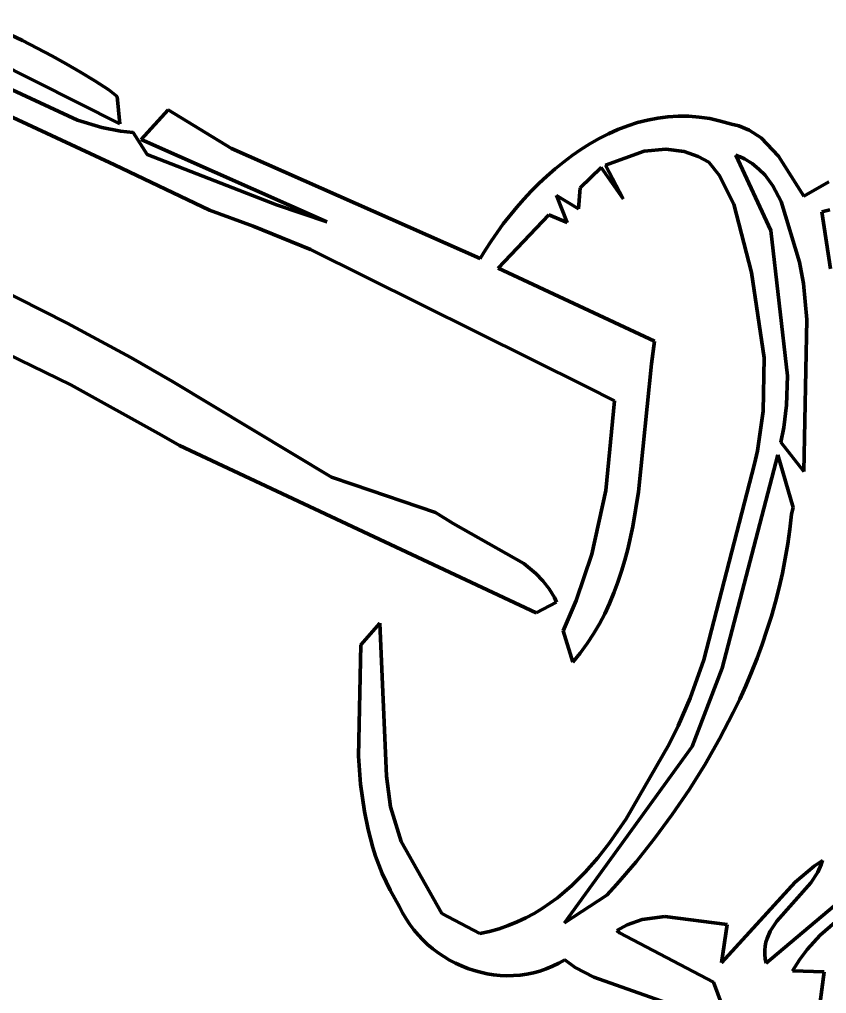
# Model space of a CAD drawing. Header units: millimetres. Extents: x 0 to 12.5, y 0 to 16.2.
# Drawn here: x 10.219 to 10.994, y 11.041 to 11.977 of the extents above; entities that cross this region are included whole.
import ezdxf

# ---------------------------------------------------------------- set-up
doc = ezdxf.new("R2010")
doc.units = ezdxf.units.MM
doc.layers.add('color#010101ff', color=7, linetype='CONTINUOUS', lineweight=100)
doc.layers.add('color#ffffffff', color=7, linetype='CONTINUOUS', lineweight=100)

msp = doc.modelspace()

# ---------------------------------------------------------------- linework, layer by layer
at = {"layer": 'color#010101ff'}
for p, q in [((10.17902, 11.97653), (10.22206, 11.95627)), ((10.31569, 11.87636), (10.1553, 11.95699)), ((10.22206, 11.95627), (10.25021, 11.94165)), ((10.31035, 11.83691), (10.06942, 11.94921)), ((10.25021, 11.94165), (10.2641, 11.93394)), ((10.16405, 11.93137), (10.27488, 11.87972)), ((10.2641, 11.93394), (10.27784, 11.92594)), ((10.27784, 11.92594), (10.29142, 11.91761)), ((10.29142, 11.91761), (10.30485, 11.90895)), ((10.30485, 11.90895), (10.31293, 11.90247)), ((10.31293, 11.90247), (10.31569, 11.87636)), ((10.33613, 11.86124), (10.36208, 11.88988)), ((10.36208, 11.88988), (10.42271, 11.85279)), ((10.27488, 11.87972), (10.29814, 11.87279)), ((10.8127, 11.87752), (10.82231, 11.88)), ((10.82231, 11.88), (10.83204, 11.88189)), ((10.83204, 11.88189), (10.84188, 11.88314)), ((10.84188, 11.88314), (10.85183, 11.88375)), ((10.85183, 11.88375), (10.86188, 11.88366)), ((10.86188, 11.88366), (10.87201, 11.88286)), ((10.87201, 11.88286), (10.88222, 11.88132)), ((10.88222, 11.88132), (10.89249, 11.87901)), ((10.89249, 11.87901), (10.90282, 11.87589)), ((10.29814, 11.87279), (10.31611, 11.86936)), ((10.31611, 11.86936), (10.32837, 11.86808)), ((10.78473, 11.86677), (10.79391, 11.87087)), ((10.79391, 11.87087), (10.80323, 11.87447)), ((10.80323, 11.87447), (10.8127, 11.87752)), ((10.90282, 11.87589), (10.90996, 11.87425)), ((10.90996, 11.87425), (10.91974, 11.87037)), ((10.91974, 11.87037), (10.93124, 11.86294)), ((10.32837, 11.86808), (10.34197, 11.84704)), ((10.51435, 11.78237), (10.33613, 11.86124)), ((10.76688, 11.85715), (10.77572, 11.86218)), ((10.77572, 11.86218), (10.78473, 11.86677)), ((10.93124, 11.86294), (10.94796, 11.84533)), ((10.42271, 11.85279), (10.66157, 11.74702)), ((10.74976, 11.84583), (10.75823, 11.85168)), ((10.75823, 11.85168), (10.76688, 11.85715)), ((10.83998, 11.85204), (10.81909, 11.85011)), ((10.85733, 11.84979), (10.83998, 11.85204)), ((10.34197, 11.84704), (10.46616, 11.79856)), ((10.7415, 11.83961), (10.74976, 11.84583)), ((10.81909, 11.85011), (10.78176, 11.83648)), ((10.87103, 11.84505), (10.85733, 11.84979)), ((10.88113, 11.8396), (10.87103, 11.84505)), ((10.90692, 11.84632), (10.94054, 11.77395)), ((10.91122, 11.84463), (10.90692, 11.84632)), ((10.91528, 11.84271), (10.91122, 11.84463)), ((10.92271, 11.83822), (10.91528, 11.84271)), ((10.94796, 11.84533), (10.97242, 11.80672)), ((10.40173, 11.79329), (10.31035, 11.83691)), ((10.72562, 11.82618), (10.73345, 11.83305)), ((10.73345, 11.83305), (10.7415, 11.83961)), ((10.77791, 11.83444), (10.75748, 11.81496)), ((10.79881, 11.80417), (10.77791, 11.83444)), ((10.78176, 11.83648), (10.79881, 11.80417)), ((10.89104, 11.82712), (10.88113, 11.8396)), ((10.9293, 11.83294), (10.92271, 11.83822)), ((10.93511, 11.82696), (10.9293, 11.83294)), ((10.26859, 11.62568), (9.85689, 11.82513)), ((10.71802, 11.81904), (10.72562, 11.82618)), ((10.90516, 11.79904), (10.89104, 11.82712)), ((10.94255, 11.81687), (10.93511, 11.82696)), ((10.71066, 11.81164), (10.71802, 11.81904)), ((10.75748, 11.81496), (10.75611, 11.79461)), ((10.95045, 11.80175), (10.94255, 11.81687)), ((10.97242, 11.80672), (10.99626, 11.8205)), ((10.6967, 11.79623), (10.70355, 11.80403)), ((10.70355, 11.80403), (10.71066, 11.81164)), ((10.75611, 11.79461), (10.73483, 11.80763)), ((10.73483, 11.80763), (10.74503, 11.78171)), ((10.46616, 11.79856), (10.51435, 11.78237)), ((10.68381, 11.78016), (10.6967, 11.79623)), ((10.92223, 11.73371), (10.90516, 11.79904)), ((10.96829, 11.74349), (10.95045, 11.80175)), ((10.44364, 11.7782), (10.40173, 11.79329)), ((10.72743, 11.7891), (10.67875, 11.73769)), ((10.74503, 11.78171), (10.72743, 11.7891)), ((10.99749, 11.7938), (10.98961, 11.7919)), ((10.98961, 11.7919), (10.99783, 11.73709)), ((10.49851, 11.75576), (10.44364, 11.7782)), ((10.67208, 11.76368), (10.68381, 11.78016)), ((10.94054, 11.77395), (10.95684, 11.6342)), ((10.66667, 11.75536), (10.67208, 11.76368)), ((10.76399, 11.62371), (10.49851, 11.75576)), ((10.66157, 11.74702), (10.66667, 11.75536)), ((10.97213, 11.72285), (10.96829, 11.74349)), ((10.16178, 11.73712), (10.26497, 11.68501)), ((10.67875, 11.73769), (10.82905, 11.66759)), ((10.93425, 11.65152), (10.92223, 11.73371)), ((10.97518, 11.68832), (10.97213, 11.72285)), ((10.26497, 11.68501), (10.32597, 11.65191)), ((10.97227, 11.54261), (10.97518, 11.68832)), ((10.82905, 11.66759), (10.82614, 11.64594)), ((10.32597, 11.65191), (10.36617, 11.62891)), ((10.82614, 11.64594), (10.81346, 11.52296)), ((10.93342, 11.60042), (10.93425, 11.65152)), ((10.36617, 11.62891), (10.51889, 11.53702)), ((10.95684, 11.6342), (10.95585, 11.60606)), ((10.35562, 11.57745), (10.26859, 11.62568)), ((10.79047, 11.61043), (10.76399, 11.62371)), ((10.78239, 11.52426), (10.79047, 11.61043)), ((10.92787, 11.56247), (10.93342, 11.60042)), ((10.95585, 11.60606), (10.95313, 11.58488)), ((10.95313, 11.58488), (10.95021, 11.57072)), ((10.37281, 11.56737), (10.35562, 11.57745)), ((10.95021, 11.57072), (10.97227, 11.54261)), ((10.71529, 11.40683), (10.37281, 11.56737)), ((10.92499, 11.54997), (10.92787, 11.56247)), ((10.94735, 11.55838), (10.89379, 11.35367)), ((10.96211, 11.50779), (10.94735, 11.55838)), ((10.87623, 11.36154), (10.92499, 11.54997)), ((10.51889, 11.53702), (10.53951, 11.52995)), ((10.53951, 11.52995), (10.61856, 11.50298)), ((10.76885, 11.46316), (10.78239, 11.52426)), ((10.81346, 11.52296), (10.80806, 11.48971)), ((10.96067, 11.50148), (10.96211, 11.50779)), ((10.61856, 11.50298), (10.63569, 11.49267)), ((10.95904, 11.4872), (10.96067, 11.50148)), ((10.63569, 11.49267), (10.70352, 11.45412)), ((10.80806, 11.48971), (10.8033, 11.46797)), ((10.95701, 11.47301), (10.95904, 11.4872)), ((10.8033, 11.46797), (10.80049, 11.45726)), ((10.95459, 11.45892), (10.95701, 11.47301)), ((10.75382, 11.41857), (10.76885, 11.46316)), ((10.95178, 11.44492), (10.95459, 11.45892)), ((10.70352, 11.45412), (10.71498, 11.44453)), ((10.80049, 11.45726), (10.79737, 11.44668)), ((10.71498, 11.44453), (10.72177, 11.43748)), ((10.79737, 11.44668), (10.7939, 11.43624)), ((10.9486, 11.43102), (10.95178, 11.44492)), ((10.72177, 11.43748), (10.72774, 11.4298)), ((10.72774, 11.4298), (10.73279, 11.42142)), ((10.7939, 11.43624), (10.79006, 11.42595)), ((10.94506, 11.41723), (10.9486, 11.43102)), ((10.73279, 11.42142), (10.73493, 11.41695)), ((10.79006, 11.42595), (10.78582, 11.41582)), ((10.73493, 11.41695), (10.71529, 11.40683)), ((10.74128, 11.38957), (10.75382, 11.41857)), ((10.78582, 11.41582), (10.78115, 11.40588)), ((10.94116, 11.40354), (10.94506, 11.41723)), ((10.78115, 11.40588), (10.77604, 11.39613)), ((10.93692, 11.38996), (10.94116, 11.40354)), ((10.54699, 11.37612), (10.56527, 11.39693)), ((10.56527, 11.39693), (10.57155, 11.25)), ((10.77604, 11.39613), (10.77045, 11.38658)), ((10.75057, 11.3593), (10.74128, 11.38957)), ((10.77045, 11.38658), (10.76436, 11.37725)), ((10.93233, 11.3765), (10.93692, 11.38996)), ((10.54484, 11.26904), (10.54699, 11.37612)), ((10.76436, 11.37725), (10.75774, 11.36815)), ((10.92742, 11.36315), (10.93233, 11.3765)), ((10.75774, 11.36815), (10.75057, 11.3593)), ((10.86329, 11.32493), (10.87623, 11.36154)), ((10.92218, 11.34992), (10.92742, 11.36315)), ((10.89379, 11.35367), (10.86514, 11.27825)), ((10.91664, 11.33681), (10.92218, 11.34992)), ((10.91079, 11.32382), (10.91664, 11.33681)), ((10.85178, 11.2981), (10.86329, 11.32493)), ((10.90465, 11.31097), (10.91079, 11.32382)), ((10.89152, 11.28565), (10.90465, 11.31097)), ((10.84307, 11.28057), (10.85178, 11.2981)), ((10.80163, 11.20891), (10.84307, 11.28057)), ((10.87732, 11.26088), (10.89152, 11.28565)), ((10.86514, 11.27825), (10.74255, 11.10924)), ((10.54675, 11.2423), (10.54484, 11.26904)), ((10.86213, 11.23668), (10.87732, 11.26088)), ((10.57155, 11.25), (10.57547, 11.22035)), ((10.55037, 11.21589), (10.54675, 11.2423)), ((10.84601, 11.21307), (10.86213, 11.23668)), ((10.55392, 11.19856), (10.55037, 11.21589)), ((10.57547, 11.22035), (10.58563, 11.18716)), ((10.78577, 11.186), (10.80163, 11.20891)), ((10.82904, 11.19009), (10.84601, 11.21307)), ((10.55849, 11.18149), (10.55392, 11.19856)), ((10.58563, 11.18716), (10.62483, 11.11795)), ((10.81128, 11.16775), (10.82904, 11.19009)), ((10.5612, 11.17307), (10.55849, 11.18149)), ((10.77441, 11.17146), (10.78577, 11.186)), ((10.56421, 11.16474), (10.5612, 11.17307)), ((10.76233, 11.15772), (10.77441, 11.17146)), ((11.06178, 11.17647), (10.93608, 11.07024)), ((10.99019, 11.1689), (10.98221, 11.16349)), ((10.98898, 11.16501), (10.99019, 11.1689)), ((10.56753, 11.1565), (10.56421, 11.16474)), ((10.79282, 11.14608), (10.81128, 11.16775)), ((10.98221, 11.16349), (10.96409, 11.1481)), ((10.98574, 11.15764), (10.98898, 11.16501)), ((10.57117, 11.14836), (10.56753, 11.1565)), ((10.74946, 11.14491), (10.756, 11.15119)), ((10.756, 11.15119), (10.76233, 11.15772)), ((10.97919, 11.14741), (10.98574, 11.15764)), ((10.98794, 11.09723), (11.05312, 11.15388)), ((10.57516, 11.14032), (10.57117, 11.14836)), ((10.5795, 11.13239), (10.57516, 11.14032)), ((10.7427, 11.13892), (10.74946, 11.14491)), ((10.78334, 11.1355), (10.79282, 11.14608)), ((10.96409, 11.1481), (10.89334, 11.07075)), ((10.94632, 11.11066), (10.97919, 11.14741)), ((10.5842, 11.12458), (10.5795, 11.13239)), ((10.72851, 11.12784), (10.73573, 11.13322)), ((10.73573, 11.13322), (10.7427, 11.13892)), ((10.74255, 11.10924), (10.78334, 11.1355)), ((10.58711, 11.11869), (10.5842, 11.12458)), ((10.71334, 11.11812), (10.72105, 11.1228)), ((10.72105, 11.1228), (10.72851, 11.12784)), ((10.59036, 11.11303), (10.58711, 11.11869)), ((10.59393, 11.10759), (10.59036, 11.11303)), ((10.62483, 11.11795), (10.66123, 11.0987)), ((10.69712, 11.10991), (10.70537, 11.11382)), ((10.70537, 11.11382), (10.71334, 11.11812)), ((10.81699, 11.11218), (10.80288, 11.10732)), ((10.83899, 11.11516), (10.81699, 11.11218)), ((10.89866, 11.10758), (10.83899, 11.11516)), ((10.59782, 11.1024), (10.59393, 11.10759)), ((10.60199, 11.09745), (10.59782, 11.1024)), ((10.67066, 11.1008), (10.67977, 11.10338)), ((10.67977, 11.10338), (10.68859, 11.10643)), ((10.68859, 11.10643), (10.69712, 11.10991)), ((10.80288, 11.10732), (10.7927, 11.10188)), ((10.89334, 11.07075), (10.89866, 11.10758)), ((10.94005, 11.10096), (10.94632, 11.11066)), ((10.60643, 11.09275), (10.60199, 11.09745)), ((10.66123, 11.0987), (10.67066, 11.1008)), ((10.7927, 11.10188), (10.79551, 11.09948)), ((10.79551, 11.09948), (10.88559, 11.05223)), ((10.93598, 11.09044), (10.93705, 11.09406)), ((10.93705, 11.09406), (10.94005, 11.10096)), ((10.97553, 11.08353), (10.98794, 11.09723)), ((10.61112, 11.08832), (10.60643, 11.09275)), ((10.61605, 11.08416), (10.61112, 11.08832)), ((10.6212, 11.08027), (10.61605, 11.08416)), ((10.93486, 11.08282), (10.93524, 11.0867)), ((10.93524, 11.0867), (10.93598, 11.09044)), ((10.62655, 11.07668), (10.6212, 11.08027)), ((10.63209, 11.07338), (10.62655, 11.07668)), ((10.93485, 11.07879), (10.93486, 11.08282)), ((10.93525, 11.0746), (10.93485, 11.07879)), ((10.93608, 11.07024), (10.93525, 11.0746)), ((10.96806, 11.07367), (10.97553, 11.08353)), ((10.63779, 11.07038), (10.63209, 11.07338)), ((10.64364, 11.0677), (10.63779, 11.07038)), ((10.64961, 11.06533), (10.64364, 11.0677)), ((10.6557, 11.06329), (10.64961, 11.06533)), ((10.73116, 11.06734), (10.72509, 11.06481)), ((10.73711, 11.0703), (10.73116, 11.06734)), ((10.74293, 11.0737), (10.73711, 11.0703)), ((10.75284, 11.06624), (10.74293, 11.0737)), ((10.77083, 11.05691), (10.75284, 11.06624)), ((10.9614, 11.06309), (10.96806, 11.07367)), ((10.66189, 11.06159), (10.6557, 11.06329)), ((10.66815, 11.06023), (10.66189, 11.06159)), ((10.67447, 11.05922), (10.66815, 11.06023)), ((10.68084, 11.05858), (10.67447, 11.05922)), ((10.68723, 11.0583), (10.68084, 11.05858)), ((10.69362, 11.0584), (10.68723, 11.0583)), ((10.70001, 11.05888), (10.69362, 11.0584)), ((10.70637, 11.05975), (10.70001, 11.05888)), ((10.71268, 11.06103), (10.70637, 11.05975)), ((10.71893, 11.06271), (10.71268, 11.06103)), ((10.72509, 11.06481), (10.71893, 11.06271)), ((10.84038, 11.0324), (10.77083, 11.05691)), ((10.99204, 11.062), (10.9614, 11.06309)), ((10.9827, 10.99453), (10.99204, 11.062)), ((10.88559, 11.05223), (10.91699, 10.96735))]:
    msp.add_line(p, q, dxfattribs=at)
at = {"layer": 'color#ffffffff'}
for p, q in [((10.22206, 11.95627), (10.17902, 11.97653)), ((10.1553, 11.95699), (10.31569, 11.87636)), ((10.25021, 11.94165), (10.22206, 11.95627)), ((10.06942, 11.94921), (10.31035, 11.83691)), ((10.2641, 11.93394), (10.25021, 11.94165)), ((10.27488, 11.87972), (10.16405, 11.93137)), ((10.27784, 11.92594), (10.2641, 11.93394)), ((10.29142, 11.91761), (10.27784, 11.92594)), ((10.30485, 11.90895), (10.29142, 11.91761)), ((10.31293, 11.90247), (10.30485, 11.90895)), ((10.31569, 11.87636), (10.31293, 11.90247)), ((10.36208, 11.88988), (10.33613, 11.86124)), ((10.42271, 11.85279), (10.36208, 11.88988)), ((10.29814, 11.87279), (10.27488, 11.87972)), ((10.82231, 11.88), (10.8127, 11.87752)), ((10.83204, 11.88189), (10.82231, 11.88)), ((10.84188, 11.88314), (10.83204, 11.88189)), ((10.85183, 11.88375), (10.84188, 11.88314)), ((10.86188, 11.88366), (10.85183, 11.88375)), ((10.87201, 11.88286), (10.86188, 11.88366)), ((10.88222, 11.88132), (10.87201, 11.88286)), ((10.89249, 11.87901), (10.88222, 11.88132)), ((10.90282, 11.87589), (10.89249, 11.87901)), ((10.31611, 11.86936), (10.29814, 11.87279)), ((10.32837, 11.86808), (10.31611, 11.86936)), ((10.79391, 11.87087), (10.78473, 11.86677)), ((10.80323, 11.87447), (10.79391, 11.87087)), ((10.8127, 11.87752), (10.80323, 11.87447)), ((10.90996, 11.87425), (10.90282, 11.87589)), ((10.91974, 11.87037), (10.90996, 11.87425)), ((10.93124, 11.86294), (10.91974, 11.87037)), ((10.34197, 11.84704), (10.32837, 11.86808)), ((10.33613, 11.86124), (10.51435, 11.78237)), ((10.77572, 11.86218), (10.76688, 11.85715)), ((10.78473, 11.86677), (10.77572, 11.86218)), ((10.94796, 11.84533), (10.93124, 11.86294)), ((10.66157, 11.74702), (10.42271, 11.85279)), ((10.75823, 11.85168), (10.74976, 11.84583)), ((10.76688, 11.85715), (10.75823, 11.85168)), ((10.81909, 11.85011), (10.83998, 11.85204)), ((10.83998, 11.85204), (10.85733, 11.84979)), ((10.46616, 11.79856), (10.34197, 11.84704)), ((10.74976, 11.84583), (10.7415, 11.83961)), ((10.78176, 11.83648), (10.81909, 11.85011)), ((10.85733, 11.84979), (10.87103, 11.84505)), ((10.87103, 11.84505), (10.88113, 11.8396)), ((10.90692, 11.84632), (10.91122, 11.84463)), ((10.94054, 11.77395), (10.90692, 11.84632)), ((10.91122, 11.84463), (10.91528, 11.84271)), ((10.91528, 11.84271), (10.92271, 11.83822)), ((10.97242, 11.80672), (10.94796, 11.84533)), ((10.31035, 11.83691), (10.40173, 11.79329)), ((10.73345, 11.83305), (10.72562, 11.82618)), ((10.7415, 11.83961), (10.73345, 11.83305)), ((10.75748, 11.81496), (10.77791, 11.83444)), ((10.77791, 11.83444), (10.79881, 11.80417)), ((10.79881, 11.80417), (10.78176, 11.83648)), ((10.88113, 11.8396), (10.89104, 11.82712)), ((10.92271, 11.83822), (10.9293, 11.83294)), ((10.9293, 11.83294), (10.93511, 11.82696)), ((9.85689, 11.82513), (10.26859, 11.62568)), ((10.72562, 11.82618), (10.71802, 11.81904)), ((10.89104, 11.82712), (10.90516, 11.79904)), ((10.93511, 11.82696), (10.94255, 11.81687)), ((10.71802, 11.81904), (10.71066, 11.81164)), ((10.75611, 11.79461), (10.75748, 11.81496)), ((10.94255, 11.81687), (10.95045, 11.80175)), ((10.99626, 11.8205), (10.97242, 11.80672)), ((10.70355, 11.80403), (10.6967, 11.79623)), ((10.71066, 11.81164), (10.70355, 11.80403)), ((10.74503, 11.78171), (10.73483, 11.80763)), ((10.73483, 11.80763), (10.75611, 11.79461)), ((10.51435, 11.78237), (10.46616, 11.79856)), ((10.6967, 11.79623), (10.68381, 11.78016)), ((10.90516, 11.79904), (10.92223, 11.73371)), ((10.95045, 11.80175), (10.96829, 11.74349)), ((10.40173, 11.79329), (10.44364, 11.7782)), ((10.67875, 11.73769), (10.72743, 11.7891)), ((10.72743, 11.7891), (10.74503, 11.78171)), ((10.98961, 11.7919), (10.99749, 11.7938)), ((10.99783, 11.73709), (10.98961, 11.7919)), ((10.44364, 11.7782), (10.49851, 11.75576)), ((10.68381, 11.78016), (10.67208, 11.76368)), ((10.95684, 11.6342), (10.94054, 11.77395)), ((10.67208, 11.76368), (10.66667, 11.75536)), ((10.49851, 11.75576), (10.76399, 11.62371)), ((10.66667, 11.75536), (10.66157, 11.74702)), ((10.96829, 11.74349), (10.97213, 11.72285)), ((10.26497, 11.68501), (10.16178, 11.73712)), ((10.82905, 11.66759), (10.67875, 11.73769)), ((10.92223, 11.73371), (10.93425, 11.65152)), ((10.97213, 11.72285), (10.97518, 11.68832)), ((10.32597, 11.65191), (10.26497, 11.68501)), ((10.97518, 11.68832), (10.97227, 11.54261)), ((10.82614, 11.64594), (10.82905, 11.66759)), ((10.36617, 11.62891), (10.32597, 11.65191)), ((10.81346, 11.52296), (10.82614, 11.64594)), ((10.93425, 11.65152), (10.93342, 11.60042)), ((10.51889, 11.53702), (10.36617, 11.62891)), ((10.95585, 11.60606), (10.95684, 11.6342)), ((10.26859, 11.62568), (10.35562, 11.57745)), ((10.76399, 11.62371), (10.79047, 11.61043)), ((10.79047, 11.61043), (10.78239, 11.52426)), ((10.93342, 11.60042), (10.92787, 11.56247)), ((10.95313, 11.58488), (10.95585, 11.60606)), ((10.95021, 11.57072), (10.95313, 11.58488)), ((10.35562, 11.57745), (10.37281, 11.56737)), ((10.97227, 11.54261), (10.95021, 11.57072)), ((10.37281, 11.56737), (10.71529, 11.40683)), ((10.92787, 11.56247), (10.92499, 11.54997)), ((10.89379, 11.35367), (10.94735, 11.55838)), ((10.94735, 11.55838), (10.96211, 11.50779)), ((10.92499, 11.54997), (10.87623, 11.36154)), ((10.53951, 11.52995), (10.51889, 11.53702)), ((10.61856, 11.50298), (10.53951, 11.52995)), ((10.78239, 11.52426), (10.76885, 11.46316)), ((10.80806, 11.48971), (10.81346, 11.52296)), ((10.96211, 11.50779), (10.96067, 11.50148)), ((10.63569, 11.49267), (10.61856, 11.50298)), ((10.96067, 11.50148), (10.95904, 11.4872)), ((10.70352, 11.45412), (10.63569, 11.49267)), ((10.8033, 11.46797), (10.80806, 11.48971)), ((10.95904, 11.4872), (10.95701, 11.47301)), ((10.80049, 11.45726), (10.8033, 11.46797)), ((10.95701, 11.47301), (10.95459, 11.45892)), ((10.76885, 11.46316), (10.75382, 11.41857)), ((10.95459, 11.45892), (10.95178, 11.44492)), ((10.71498, 11.44453), (10.70352, 11.45412)), ((10.79737, 11.44668), (10.80049, 11.45726)), ((10.72177, 11.43748), (10.71498, 11.44453)), ((10.7939, 11.43624), (10.79737, 11.44668)), ((10.95178, 11.44492), (10.9486, 11.43102)), ((10.72774, 11.4298), (10.72177, 11.43748)), ((10.73279, 11.42142), (10.72774, 11.4298)), ((10.79006, 11.42595), (10.7939, 11.43624)), ((10.9486, 11.43102), (10.94506, 11.41723)), ((10.73493, 11.41695), (10.73279, 11.42142)), ((10.78582, 11.41582), (10.79006, 11.42595)), ((10.71529, 11.40683), (10.73493, 11.41695)), ((10.75382, 11.41857), (10.74128, 11.38957)), ((10.78115, 11.40588), (10.78582, 11.41582)), ((10.94506, 11.41723), (10.94116, 11.40354)), ((10.77604, 11.39613), (10.78115, 11.40588)), ((10.94116, 11.40354), (10.93692, 11.38996)), ((10.56527, 11.39693), (10.54699, 11.37612)), ((10.57155, 11.25), (10.56527, 11.39693)), ((10.77045, 11.38658), (10.77604, 11.39613)), ((10.74128, 11.38957), (10.75057, 11.3593)), ((10.76436, 11.37725), (10.77045, 11.38658)), ((10.93692, 11.38996), (10.93233, 11.3765)), ((10.54699, 11.37612), (10.54484, 11.26904)), ((10.75774, 11.36815), (10.76436, 11.37725)), ((10.93233, 11.3765), (10.92742, 11.36315)), ((10.75057, 11.3593), (10.75774, 11.36815)), ((10.87623, 11.36154), (10.86329, 11.32493)), ((10.92742, 11.36315), (10.92218, 11.34992)), ((10.86514, 11.27825), (10.89379, 11.35367)), ((10.92218, 11.34992), (10.91664, 11.33681)), ((10.91664, 11.33681), (10.91079, 11.32382)), ((10.86329, 11.32493), (10.85178, 11.2981)), ((10.91079, 11.32382), (10.90465, 11.31097)), ((10.90465, 11.31097), (10.89152, 11.28565)), ((10.85178, 11.2981), (10.84307, 11.28057)), ((10.84307, 11.28057), (10.80163, 11.20891)), ((10.89152, 11.28565), (10.87732, 11.26088)), ((10.74255, 11.10924), (10.86514, 11.27825)), ((10.54484, 11.26904), (10.54675, 11.2423)), ((10.87732, 11.26088), (10.86213, 11.23668)), ((10.57547, 11.22035), (10.57155, 11.25)), ((10.54675, 11.2423), (10.55037, 11.21589)), ((10.86213, 11.23668), (10.84601, 11.21307)), ((10.55037, 11.21589), (10.55392, 11.19856)), ((10.58563, 11.18716), (10.57547, 11.22035)), ((10.80163, 11.20891), (10.78577, 11.186)), ((10.84601, 11.21307), (10.82904, 11.19009)), ((10.55392, 11.19856), (10.55849, 11.18149)), ((10.62483, 11.11795), (10.58563, 11.18716)), ((10.82904, 11.19009), (10.81128, 11.16775)), ((10.55849, 11.18149), (10.5612, 11.17307)), ((10.78577, 11.186), (10.77441, 11.17146)), ((10.5612, 11.17307), (10.56421, 11.16474)), ((10.77441, 11.17146), (10.76233, 11.15772)), ((10.93608, 11.07024), (11.06178, 11.17647)), ((10.98221, 11.16349), (10.99019, 11.1689)), ((10.99019, 11.1689), (10.98898, 11.16501)), ((10.56421, 11.16474), (10.56753, 11.1565)), ((10.81128, 11.16775), (10.79282, 11.14608)), ((10.96409, 11.1481), (10.98221, 11.16349)), ((10.98898, 11.16501), (10.98574, 11.15764)), ((10.56753, 11.1565), (10.57117, 11.14836)), ((10.756, 11.15119), (10.74946, 11.14491)), ((10.76233, 11.15772), (10.756, 11.15119)), ((10.98574, 11.15764), (10.97919, 11.14741)), ((11.05312, 11.15388), (10.98794, 11.09723)), ((10.57117, 11.14836), (10.57516, 11.14032)), ((10.57516, 11.14032), (10.5795, 11.13239)), ((10.74946, 11.14491), (10.7427, 11.13892)), ((10.79282, 11.14608), (10.78334, 11.1355)), ((10.89334, 11.07075), (10.96409, 11.1481)), ((10.97919, 11.14741), (10.94632, 11.11066)), ((10.5795, 11.13239), (10.5842, 11.12458)), ((10.73573, 11.13322), (10.72851, 11.12784)), ((10.7427, 11.13892), (10.73573, 11.13322)), ((10.78334, 11.1355), (10.74255, 11.10924)), ((10.5842, 11.12458), (10.58711, 11.11869)), ((10.72105, 11.1228), (10.71334, 11.11812)), ((10.72851, 11.12784), (10.72105, 11.1228)), ((10.58711, 11.11869), (10.59036, 11.11303)), ((10.59036, 11.11303), (10.59393, 11.10759)), ((10.66123, 11.0987), (10.62483, 11.11795)), ((10.70537, 11.11382), (10.69712, 11.10991)), ((10.71334, 11.11812), (10.70537, 11.11382)), ((10.80288, 11.10732), (10.81699, 11.11218)), ((10.81699, 11.11218), (10.83899, 11.11516)), ((10.83899, 11.11516), (10.89866, 11.10758)), ((10.59393, 11.10759), (10.59782, 11.1024)), ((10.59782, 11.1024), (10.60199, 11.09745)), ((10.67977, 11.10338), (10.67066, 11.1008)), ((10.68859, 11.10643), (10.67977, 11.10338)), ((10.69712, 11.10991), (10.68859, 11.10643)), ((10.7927, 11.10188), (10.80288, 11.10732)), ((10.89866, 11.10758), (10.89334, 11.07075)), ((10.94632, 11.11066), (10.94005, 11.10096)), ((10.60199, 11.09745), (10.60643, 11.09275)), ((10.67066, 11.1008), (10.66123, 11.0987)), ((10.79551, 11.09948), (10.7927, 11.10188)), ((10.88559, 11.05223), (10.79551, 11.09948)), ((10.93705, 11.09406), (10.93598, 11.09044)), ((10.94005, 11.10096), (10.93705, 11.09406)), ((10.98794, 11.09723), (10.97553, 11.08353)), ((10.60643, 11.09275), (10.61112, 11.08832)), ((10.61112, 11.08832), (10.61605, 11.08416)), ((10.61605, 11.08416), (10.6212, 11.08027)), ((10.93524, 11.0867), (10.93486, 11.08282)), ((10.93598, 11.09044), (10.93524, 11.0867)), ((10.6212, 11.08027), (10.62655, 11.07668)), ((10.62655, 11.07668), (10.63209, 11.07338)), ((10.93486, 11.08282), (10.93485, 11.07879)), ((10.93485, 11.07879), (10.93525, 11.0746)), ((10.93525, 11.0746), (10.93608, 11.07024)), ((10.97553, 11.08353), (10.96806, 11.07367)), ((10.63209, 11.07338), (10.63779, 11.07038)), ((10.63779, 11.07038), (10.64364, 11.0677)), ((10.64364, 11.0677), (10.64961, 11.06533)), ((10.64961, 11.06533), (10.6557, 11.06329)), ((10.72509, 11.06481), (10.73116, 11.06734)), ((10.73116, 11.06734), (10.73711, 11.0703)), ((10.73711, 11.0703), (10.74293, 11.0737)), ((10.74293, 11.0737), (10.75284, 11.06624)), ((10.75284, 11.06624), (10.77083, 11.05691)), ((10.96806, 11.07367), (10.9614, 11.06309)), ((10.6557, 11.06329), (10.66189, 11.06159)), ((10.66189, 11.06159), (10.66815, 11.06023)), ((10.66815, 11.06023), (10.67447, 11.05922)), ((10.67447, 11.05922), (10.68084, 11.05858)), ((10.68084, 11.05858), (10.68723, 11.0583)), ((10.68723, 11.0583), (10.69362, 11.0584)), ((10.69362, 11.0584), (10.70001, 11.05888)), ((10.70001, 11.05888), (10.70637, 11.05975)), ((10.70637, 11.05975), (10.71268, 11.06103)), ((10.71268, 11.06103), (10.71893, 11.06271)), ((10.71893, 11.06271), (10.72509, 11.06481)), ((10.77083, 11.05691), (10.84038, 11.0324)), ((10.9614, 11.06309), (10.99204, 11.062)), ((10.99204, 11.062), (10.9827, 10.99453)), ((10.91699, 10.96735), (10.88559, 11.05223))]:
    msp.add_line(p, q, dxfattribs=at)

doc.saveas('drawing.dxf')
